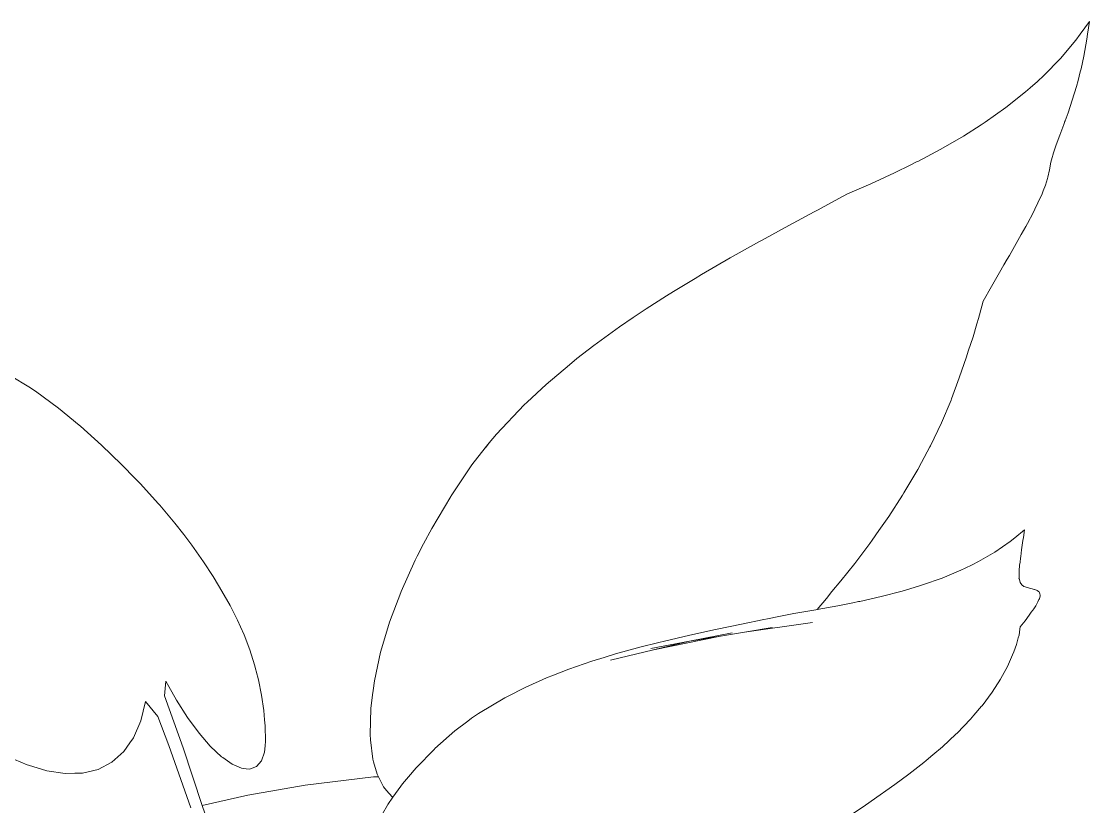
# Model space of a CAD drawing. Header units: inches. Extents: x 249 to 1192, y -18 to 440.
# Drawn here: x 628.5963 to 629.0923, y 186.0826 to 186.447 of the extents above; entities that cross this region are included whole.
import ezdxf

# ---------------------------------------------------------------- set-up
doc = ezdxf.new("R2010")
doc.units = ezdxf.units.IN
doc.header["$MEASUREMENT"] = 0
doc.layers.add('DINDING', color=6, linetype='Continuous', lineweight=0)
doc.layers.add('VEGETASI', color=60, linetype='Continuous', lineweight=0)

# ---------------------------------------------------------------- blocks, each defined once
blk = doc.blocks.new('tanaman')
for p, q in [((585.09402, 360.41535), (585.09493, 360.40941)), ((585.09834, 360.4094), (585.09402, 360.41535)), ((585.09493, 360.40941), (585.09533, 360.40706)), ((585.10043, 360.40661), (585.09834, 360.4094)), ((585.09533, 360.40706), (585.09675, 360.39921)), ((585.10748, 360.39819), (585.10043, 360.40661)), ((585.09675, 360.39921), (585.098, 360.39335)), ((585.11529, 360.39017), (585.10748, 360.39819)), ((585.098, 360.39335), (585.09838, 360.39189)), ((585.09838, 360.39189), (585.09937, 360.38784)), ((585.11825, 360.38745), (585.11529, 360.39017)), ((585.09937, 360.38784), (585.10018, 360.38508)), ((585.10018, 360.38508), (585.10209, 360.37877)), ((585.12161, 360.38445), (585.11825, 360.38745)), ((585.12378, 360.38257), (585.12161, 360.38445)), ((585.10209, 360.37877), (585.10404, 360.37293)), ((585.13289, 360.37537), (585.12378, 360.38257)), ((585.14253, 360.36856), (585.13289, 360.37537)), ((585.10404, 360.37293), (585.10536, 360.36916)), ((585.10536, 360.36916), (585.10573, 360.36881)), ((585.10536, 360.36916), (585.10548, 360.36883)), ((585.10536, 360.36916), (585.10548, 360.36883)), ((585.10536, 360.36916), (585.10548, 360.36883)), ((585.10536, 360.36916), (585.10548, 360.36883)), ((585.10536, 360.36916), (585.10548, 360.36883)), ((585.10548, 360.36883), (585.10598, 360.36755)), ((585.10573, 360.36881), (585.10548, 360.36883)), ((585.10598, 360.36755), (585.10782, 360.36259)), ((585.14444, 360.36732), (585.14253, 360.36856)), ((585.15261, 360.36214), (585.14444, 360.36732)), ((585.10782, 360.36259), (585.10949, 360.35802)), ((585.16305, 360.35609), (585.15261, 360.36214)), ((585.10949, 360.35802), (585.11091, 360.35382)), ((585.17374, 360.35039), (585.16305, 360.35609)), ((585.11091, 360.35382), (585.11096, 360.35364)), ((585.11096, 360.35364), (585.11136, 360.35218)), ((585.11136, 360.35218), (585.112, 360.34995)), ((585.112, 360.34995), (585.1127, 360.34638)), ((585.17434, 360.35009), (585.17374, 360.35039)), ((585.1771, 360.34872), (585.17434, 360.35009)), ((585.1127, 360.34638), (585.11338, 360.34299)), ((585.1846, 360.34503), (585.1771, 360.34872)), ((585.19553, 360.33999), (585.1846, 360.34503)), ((585.11338, 360.34299), (585.11358, 360.34238)), ((585.11358, 360.34238), (585.11452, 360.33931)), ((585.11452, 360.33931), (585.11556, 360.33668)), ((585.20644, 360.33526), (585.19553, 360.33999)), ((585.11556, 360.33668), (585.11607, 360.33533)), ((585.11607, 360.33533), (585.11801, 360.33106)), ((585.21423, 360.33106), (585.20644, 360.33526)), ((585.11801, 360.33106), (585.11945, 360.32821)), ((585.22005, 360.32795), (585.21423, 360.33106)), ((585.11945, 360.32821), (585.12029, 360.32647)), ((585.12029, 360.32647), (585.12289, 360.32158)), ((585.2219, 360.32695), (585.22005, 360.32795)), ((585.23371, 360.32058), (585.2219, 360.32695)), ((585.12289, 360.32158), (585.12371, 360.32014)), ((585.12371, 360.32014), (585.12578, 360.31636)), ((585.24642, 360.31363), (585.23371, 360.32058)), ((585.12578, 360.31636), (585.12891, 360.31082)), ((585.12891, 360.31082), (585.13128, 360.30675)), ((585.24733, 360.31313), (585.24642, 360.31363)), ((585.26084, 360.30557), (585.24733, 360.31313)), ((585.13128, 360.30675), (585.13227, 360.30496)), ((585.13227, 360.30496), (585.13385, 360.3023)), ((585.27417, 360.29786), (585.26084, 360.30557)), ((585.13385, 360.3023), (585.13583, 360.29878)), ((585.13583, 360.29878), (585.13955, 360.29228)), ((585.27722, 360.29604), (585.27417, 360.29786)), ((585.28724, 360.28996), (585.27722, 360.29604)), ((585.13955, 360.29228), (585.14343, 360.28546)), ((585.29047, 360.28794), (585.28724, 360.28996)), ((585.14343, 360.28546), (585.14412, 360.28316)), ((585.29998, 360.28186), (585.29047, 360.28794)), ((585.14412, 360.28316), (585.14558, 360.2775)), ((585.30596, 360.27787), (585.29998, 360.28186)), ((585.14558, 360.2775), (585.1464, 360.27501)), ((585.1464, 360.27501), (585.14816, 360.26889)), ((585.31232, 360.27352), (585.30596, 360.27787)), ((585.32421, 360.26491), (585.31232, 360.27352)), ((585.14816, 360.26889), (585.15039, 360.26223)), ((585.33209, 360.25881), (585.32421, 360.26491)), ((585.15039, 360.26223), (585.15115, 360.25966)), ((585.15115, 360.25966), (585.15455, 360.24988)), ((585.33557, 360.25602), (585.33209, 360.25881)), ((585.34638, 360.24683), (585.33557, 360.25602)), ((585.15455, 360.24988), (585.15814, 360.24021)), ((585.59468, 360.25075), (585.58654, 360.24571)), ((585.35521, 360.23863), (585.34638, 360.24683)), ((585.58654, 360.24571), (585.5835, 360.2437)), ((585.15814, 360.24021), (585.15835, 360.23961)), ((585.5835, 360.2437), (585.57279, 360.2359)), ((585.15835, 360.23961), (585.16279, 360.22905)), ((585.35657, 360.23731), (585.35521, 360.23863)), ((585.36942, 360.22369), (585.35657, 360.23731)), ((585.57279, 360.2359), (585.56318, 360.22793)), ((585.16279, 360.22905), (585.16793, 360.2183)), ((585.56261, 360.22744), (585.55286, 360.21866)), ((585.56318, 360.22793), (585.56261, 360.22744)), ((585.37275, 360.21973), (585.36942, 360.22369)), ((585.16793, 360.2183), (585.16819, 360.21782)), ((585.16819, 360.21782), (585.17206, 360.21066)), ((585.37275, 360.21973), (585.37454, 360.21744)), ((585.37467, 360.21738), (585.37275, 360.21973)), ((585.37467, 360.21738), (585.37275, 360.21973)), ((585.37467, 360.21738), (585.37275, 360.21973)), ((585.37467, 360.21738), (585.37275, 360.21973)), ((585.37467, 360.21738), (585.37275, 360.21973)), ((585.37467, 360.21738), (585.37454, 360.21744)), ((585.38078, 360.20948), (585.37467, 360.21738)), ((585.55286, 360.21866), (585.54355, 360.20973)), ((585.17206, 360.21066), (585.17375, 360.20741)), ((585.17375, 360.20741), (585.18021, 360.19646)), ((585.39038, 360.19521), (585.38078, 360.20948)), ((585.54316, 360.20934), (585.53734, 360.20341)), ((585.54355, 360.20973), (585.54316, 360.20934)), ((585.53474, 360.20069), (585.52647, 360.1916)), ((585.53734, 360.20341), (585.53474, 360.20069)), ((585.18021, 360.19646), (585.18088, 360.19545)), ((585.18088, 360.19545), (585.18728, 360.18549)), ((585.39064, 360.1948), (585.39038, 360.19521)), ((585.39939, 360.18003), (585.39064, 360.1948)), ((585.52576, 360.19077), (585.51879, 360.1825)), ((585.52647, 360.1916), (585.52576, 360.19077)), ((585.18728, 360.18549), (585.19181, 360.17911)), ((585.51879, 360.1825), (585.51463, 360.17723)), ((585.12426, 360.1793), (585.12479, 360.1758)), ((585.12873, 360.17568), (585.12426, 360.1793)), ((585.12479, 360.1758), (585.12502, 360.17443)), ((585.13087, 360.174), (585.12873, 360.17568)), ((585.19181, 360.17911), (585.19492, 360.17459)), ((585.40326, 360.1728), (585.39939, 360.18003)), ((585.51463, 360.17723), (585.51175, 360.17345)), ((585.12502, 360.17443), (585.12562, 360.17005)), ((585.13799, 360.16907), (585.13087, 360.174)), ((585.19492, 360.17459), (585.19608, 360.17308)), ((585.19608, 360.17308), (585.20308, 360.16379)), ((585.40618, 360.16711), (585.40326, 360.1728)), ((585.51085, 360.17222), (585.50538, 360.16449)), ((585.51175, 360.17345), (585.51085, 360.17222)), ((585.12562, 360.17005), (585.126, 360.16699)), ((585.126, 360.16699), (585.12612, 360.16626)), ((585.12612, 360.16626), (585.12631, 360.1643)), ((585.14567, 360.1646), (585.13799, 360.16907)), ((585.40708, 360.16532), (585.40618, 360.16711)), ((585.12631, 360.1643), (585.1265, 360.16303)), ((585.1265, 360.16303), (585.12674, 360.16033)), ((585.14855, 360.16313), (585.14567, 360.1646)), ((585.15179, 360.16155), (585.14855, 360.16313)), ((585.15387, 360.16058), (585.15179, 360.16155)), ((585.16253, 360.15699), (585.15387, 360.16058)), ((585.20308, 360.16379), (585.20954, 360.15565)), ((585.41364, 360.15078), (585.40708, 360.16532)), ((585.50538, 360.16449), (585.50095, 360.15772)), ((585.12663, 360.15634), (585.12622, 360.15495)), ((585.12666, 360.15675), (585.12663, 360.15634)), ((585.12679, 360.15812), (585.12666, 360.15685)), ((585.12666, 360.15685), (585.12697, 360.1567)), ((585.12666, 360.15685), (585.12666, 360.15675)), ((585.12666, 360.15685), (585.12666, 360.15675)), ((585.12666, 360.15685), (585.12666, 360.15675)), ((585.12666, 360.15685), (585.12666, 360.15675)), ((585.12666, 360.15685), (585.12666, 360.15675)), ((585.12697, 360.1567), (585.12666, 360.15675)), ((585.12674, 360.16033), (585.12679, 360.15812)), ((585.17161, 360.15379), (585.16253, 360.15699)), ((585.20954, 360.15565), (585.21363, 360.15068)), ((585.50095, 360.15772), (585.49841, 360.15357)), ((585.11752, 360.15056), (585.11708, 360.14971)), ((585.11781, 360.15079), (585.11752, 360.15056)), ((585.11836, 360.15123), (585.11781, 360.15079)), ((585.11941, 360.15166), (585.11836, 360.15123)), ((585.11961, 360.15174), (585.11941, 360.15166)), ((585.12309, 360.15253), (585.11961, 360.15174)), ((585.12389, 360.15285), (585.12309, 360.15253)), ((585.12442, 360.15307), (585.12389, 360.15285)), ((585.12449, 360.1531), (585.12442, 360.15307)), ((585.12552, 360.15389), (585.12449, 360.1531)), ((585.12622, 360.15495), (585.12552, 360.15389)), ((585.1734, 360.15323), (585.17161, 360.15379)), ((585.18104, 360.15095), (585.1734, 360.15323)), ((585.19077, 360.14841), (585.18104, 360.15095)), ((585.21363, 360.15068), (585.21613, 360.14757)), ((585.41386, 360.15025), (585.41364, 360.15078)), ((585.49685, 360.15094), (585.49307, 360.14418)), ((585.49841, 360.15357), (585.49685, 360.15094)), ((585.11705, 360.14907), (585.11702, 360.14866)), ((585.11702, 360.14866), (585.11734, 360.14739)), ((585.11708, 360.14971), (585.11705, 360.14907)), ((585.11734, 360.14739), (585.11754, 360.14699)), ((585.11754, 360.14699), (585.11802, 360.14589)), ((585.11802, 360.14589), (585.11903, 360.14413)), ((585.20074, 360.14615), (585.19077, 360.14841)), ((585.2013, 360.14603), (585.20074, 360.14615)), ((585.20388, 360.14551), (585.2013, 360.14603)), ((585.21613, 360.14757), (585.22046, 360.14238)), ((585.41903, 360.13653), (585.41386, 360.15025)), ((585.11903, 360.14413), (585.11999, 360.14274)), ((585.11999, 360.14274), (585.12038, 360.1421)), ((585.12038, 360.1421), (585.12112, 360.14113)), ((585.12112, 360.14113), (585.12204, 360.13979)), ((585.21087, 360.14411), (585.20388, 360.14551)), ((585.22046, 360.14238), (585.21087, 360.14411)), ((585.22112, 360.14226), (585.22046, 360.14238)), ((585.23142, 360.14056), (585.22112, 360.14226)), ((585.49307, 360.14418), (585.48964, 360.13743)), ((585.12204, 360.13979), (585.124, 360.13718)), ((585.124, 360.13718), (585.12625, 360.13429)), ((585.2543, 360.13191), (585.2227, 360.13643)), ((585.23838, 360.1391), (585.23142, 360.14056)), ((585.24356, 360.13804), (585.23838, 360.1391)), ((585.2452, 360.1377), (585.24356, 360.13804)), ((585.25567, 360.13555), (585.2452, 360.1377)), ((585.42177, 360.12763), (585.41903, 360.13653)), ((585.48964, 360.13743), (585.48823, 360.13438)), ((585.12625, 360.13429), (585.12644, 360.13323)), ((585.12644, 360.13323), (585.12676, 360.13051)), ((585.2543, 360.13191), (585.2414, 360.13404)), ((585.26545, 360.13008), (585.2543, 360.13191)), ((585.26689, 360.13321), (585.25567, 360.13555)), ((585.27973, 360.12773), (585.26, 360.13149)), ((585.26769, 360.13304), (585.26689, 360.13321)), ((585.27959, 360.13046), (585.26769, 360.13304)), ((585.48823, 360.13438), (585.48659, 360.13061)), ((585.12676, 360.13051), (585.12714, 360.12929)), ((585.12714, 360.12929), (585.12793, 360.12617)), ((585.12793, 360.12617), (585.12928, 360.12268)), ((585.29645, 360.12372), (585.26545, 360.13008)), ((585.27973, 360.12773), (585.26545, 360.13008)), ((585.29132, 360.12775), (585.27959, 360.13046)), ((585.29774, 360.12431), (585.27973, 360.12773)), ((585.29645, 360.12372), (585.27973, 360.12773)), ((585.294, 360.1271), (585.29132, 360.12775)), ((585.30285, 360.12487), (585.294, 360.1271)), ((585.42319, 360.12266), (585.42177, 360.12763)), ((585.48659, 360.13061), (585.48395, 360.12371)), ((585.12928, 360.12268), (585.12975, 360.12129)), ((585.12975, 360.12129), (585.13222, 360.1159)), ((585.3164, 360.11894), (585.29645, 360.12372)), ((585.30569, 360.12411), (585.30285, 360.12487)), ((585.31412, 360.12176), (585.30569, 360.12411)), ((585.31943, 360.12017), (585.31412, 360.12176)), ((585.42609, 360.10927), (585.42319, 360.12266)), ((585.48395, 360.12371), (585.48171, 360.11672)), ((585.13222, 360.1159), (585.13517, 360.11038)), ((585.32511, 360.11837), (585.31943, 360.12017)), ((585.33579, 360.11468), (585.32511, 360.11837)), ((585.48171, 360.11672), (585.48109, 360.11445)), ((585.34293, 360.11193), (585.33579, 360.11468)), ((585.34611, 360.11062), (585.34293, 360.11193)), ((585.48091, 360.11375), (585.47989, 360.10968)), ((585.48109, 360.11445), (585.48091, 360.11375)), ((585.13517, 360.11038), (585.13534, 360.11004)), ((585.13534, 360.11004), (585.13923, 360.10395)), ((585.35605, 360.10619), (585.34611, 360.11062)), ((585.3643, 360.10203), (585.35605, 360.10619)), ((585.42672, 360.10486), (585.42609, 360.10927)), ((585.47989, 360.10968), (585.47847, 360.1026)), ((585.518, 360.10035), (585.52293, 360.10912)), ((585.52293, 360.10912), (585.52354, 360.10227)), ((585.13923, 360.10395), (585.1439, 360.09774)), ((585.36559, 360.10134), (585.3643, 360.10203)), ((585.37778, 360.09405), (585.36559, 360.10134)), ((585.42698, 360.10286), (585.42672, 360.10486)), ((585.42772, 360.09648), (585.42698, 360.10286)), ((585.47847, 360.1026), (585.47746, 360.0955)), ((585.51492, 360.0782), (585.52354, 360.10227)), ((585.1439, 360.09774), (585.14414, 360.09747)), ((585.14414, 360.09747), (585.14773, 360.09333)), ((585.42803, 360.08436), (585.42772, 360.09648)), ((585.5128, 360.09222), (585.518, 360.10035)), ((585.53229, 360.09968), (585.52659, 360.09278)), ((585.53229, 360.09968), (585.53454, 360.09066)), ((585.14773, 360.09333), (585.14933, 360.09143)), ((585.14933, 360.09143), (585.15549, 360.08507)), ((585.38093, 360.09189), (585.37778, 360.09405)), ((585.38093, 360.09189), (585.38254, 360.09068)), ((585.38276, 360.09059), (585.38093, 360.09189)), ((585.47707, 360.0912), (585.47685, 360.0884)), ((585.47746, 360.0955), (585.47707, 360.0912)), ((585.50748, 360.08497), (585.5128, 360.09222)), ((585.52659, 360.09278), (585.52154, 360.07924)), ((585.38276, 360.09059), (585.38254, 360.09068)), ((585.38868, 360.0861), (585.38276, 360.09059)), ((585.39799, 360.07784), (585.38868, 360.0861)), ((585.47685, 360.0884), (585.47663, 360.08134)), ((585.53454, 360.09066), (585.53796, 360.08286)), ((585.15549, 360.08507), (585.15613, 360.08449)), ((585.15613, 360.08449), (585.16235, 360.07868)), ((585.42678, 360.07287), (585.42783, 360.08188)), ((585.42783, 360.08188), (585.42803, 360.08436)), ((585.47663, 360.08134), (585.47682, 360.07919)), ((585.50231, 360.079), (585.50748, 360.08497)), ((585.53796, 360.08286), (585.53964, 360.08047)), ((585.16235, 360.07868), (585.16678, 360.07497)), ((585.39824, 360.07759), (585.39799, 360.07784)), ((585.40664, 360.06898), (585.39824, 360.07759)), ((585.47682, 360.07919), (585.4771, 360.07615)), ((585.4771, 360.07615), (585.47851, 360.07216)), ((585.49701, 360.07399), (585.50217, 360.07883)), ((585.50217, 360.07883), (585.50231, 360.079)), ((585.50598, 360.05149), (585.51492, 360.0782)), ((585.52154, 360.07924), (585.5113, 360.05032)), ((585.53964, 360.08047), (585.54246, 360.07645)), ((585.54246, 360.07645), (585.54797, 360.07154)), ((585.16678, 360.07497), (585.16987, 360.07231)), ((585.16987, 360.07231), (585.17101, 360.07144)), ((585.17101, 360.07144), (585.178, 360.06599)), ((585.42486, 360.06593), (585.42649, 360.07175)), ((585.42649, 360.07175), (585.42678, 360.07287)), ((585.47851, 360.07216), (585.48082, 360.06952)), ((585.49216, 360.07057), (585.49653, 360.07365)), ((585.49653, 360.07365), (585.49701, 360.07399)), ((585.54797, 360.07154), (585.54805, 360.0715)), ((585.54805, 360.0715), (585.5544, 360.06819)), ((585.58729, 360.07028), (585.59313, 360.07285)), ((585.41025, 360.06479), (585.40664, 360.06898)), ((585.48082, 360.06952), (585.48276, 360.06879)), ((585.48276, 360.06879), (585.48393, 360.06834)), ((585.48393, 360.06834), (585.48558, 360.0685)), ((585.48558, 360.0685), (585.48775, 360.06868)), ((585.48775, 360.06868), (585.49216, 360.07057)), ((585.5544, 360.06819), (585.56166, 360.06643)), ((585.56166, 360.06643), (585.5652, 360.06638)), ((585.5652, 360.06638), (585.56963, 360.06623)), ((585.56963, 360.06623), (585.57822, 360.06755)), ((585.57822, 360.06755), (585.58663, 360.0701)), ((585.58663, 360.0701), (585.58729, 360.07028)), ((585.178, 360.06599), (585.18451, 360.0612)), ((585.41302, 360.06145), (585.41025, 360.06479)), ((585.41387, 360.06039), (585.41302, 360.06145)), ((585.42187, 360.06011), (585.42424, 360.06473)), ((585.42424, 360.06473), (585.42486, 360.06593)), ((585.42424, 360.06473), (585.42652, 360.06466)), ((585.42652, 360.06466), (585.45826, 360.06082)), ((585.18451, 360.0612), (585.18865, 360.05826)), ((585.18865, 360.05826), (585.19121, 360.05641)), ((585.19121, 360.05641), (585.19809, 360.05162)), ((585.4175, 360.05525), (585.41387, 360.06039)), ((585.4179, 360.05552), (585.42041, 360.0584)), ((585.42041, 360.0584), (585.42187, 360.06011)), ((585.45826, 360.06082), (585.48477, 360.05619)), ((585.19809, 360.05162), (585.20513, 360.04684)), ((585.4175, 360.05525), (585.41757, 360.0553)), ((585.41988, 360.0519), (585.4175, 360.05525)), ((585.41757, 360.0553), (585.4179, 360.05552)), ((585.42006, 360.05159), (585.41988, 360.0519)), ((585.42461, 360.04355), (585.42006, 360.05159)), ((585.48477, 360.05619), (585.50598, 360.05149)), ((585.50374, 360.04479), (585.50598, 360.05149))]:
    blk.add_line(p, q)
blk = doc.blocks.new('ampak samping')
at = {"layer": 'VEGETASI', "xscale": -1}
blk.add_blockref('tanaman', (1214.18632, -173.96832), dxfattribs=at)

msp = doc.modelspace()

# ---------------------------------------------------------------- block references
at = {"layer": 'DINDING'}
msp.add_blockref('ampak samping', (0, 0), dxfattribs=at)

doc.saveas('drawing.dxf')
